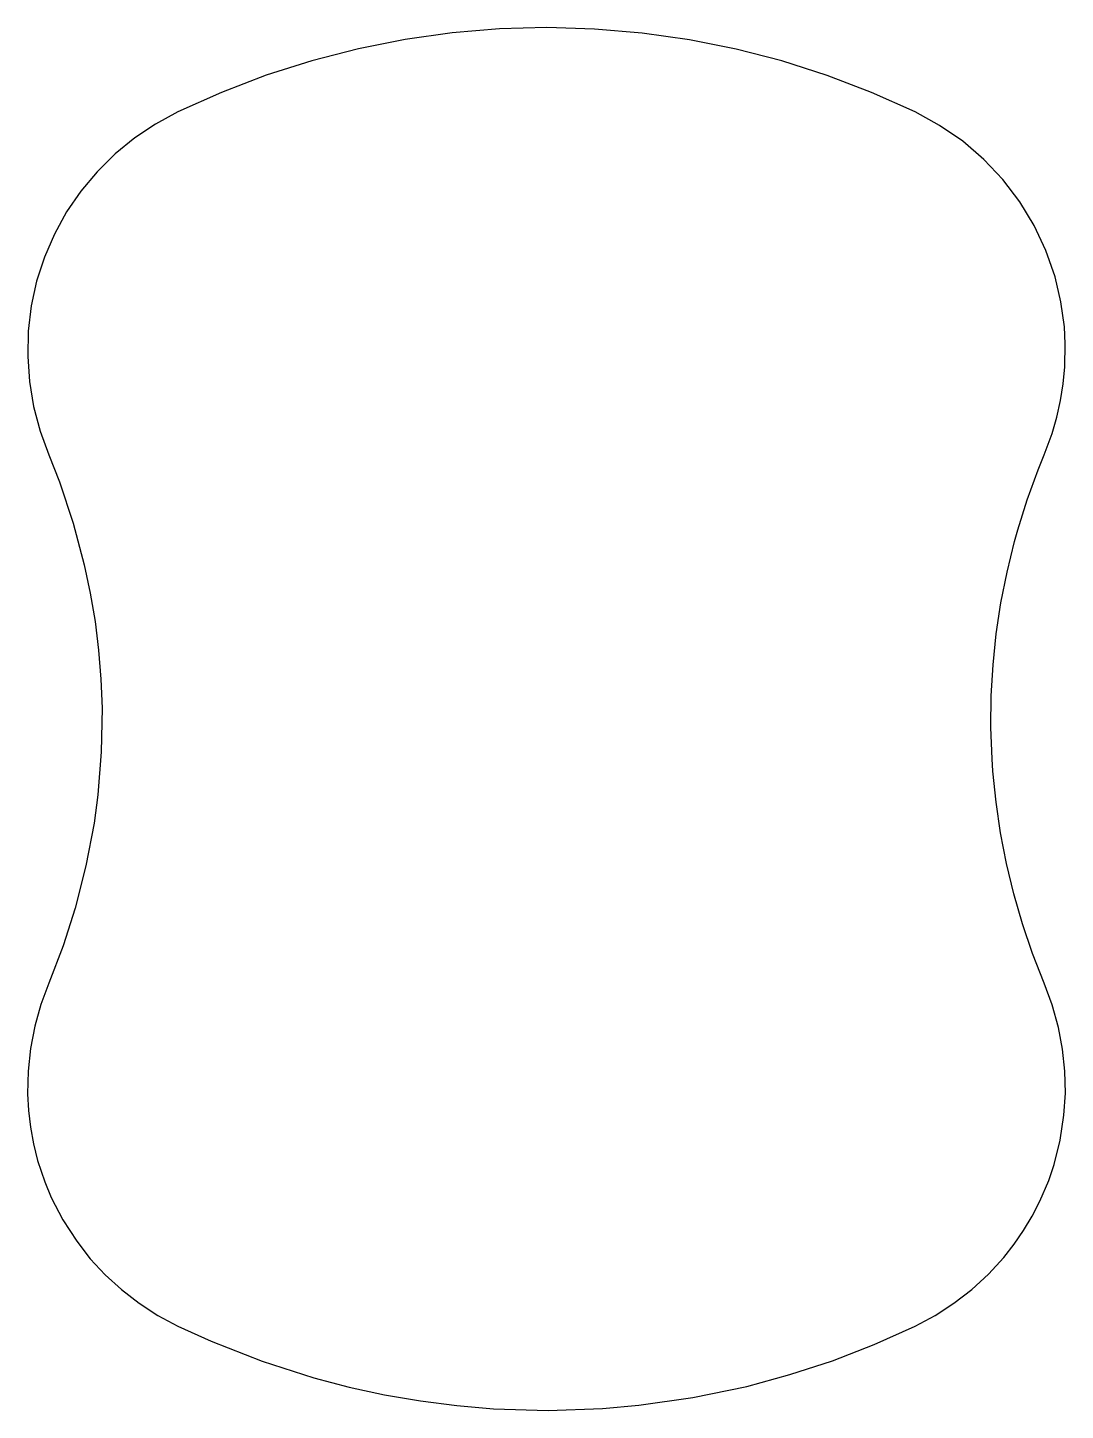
# Model space of a CAD drawing. Header units: metres. Extents: x -58 to 58, y -77 to 77.
import ezdxf

# ---------------------------------------------------------------- set-up
doc = ezdxf.new("R2010")
doc.units = ezdxf.units.M

msp = doc.modelspace()

# ---------------------------------------------------------------- linework, layer by layer
for p, q in [((0.03223, 77.0189), (-5.24496, 76.8738)), ((5.33011, 76.8676), (0.03223, 77.0189)), ((-15.7377, 75.6996), (-20.953, 74.6663)), ((-10.5016, 76.4342), (-15.7377, 75.6996)), ((-5.24496, 76.8738), (-10.5016, 76.4342)), ((10.6458, 76.4152), (5.33011, 76.8676)), ((15.9082, 75.6664), (10.6458, 76.4152)), ((21.0894, 74.6295), (15.9082, 75.6664)), ((-20.953, 74.6663), (-26.1246, 73.3344)), ((26.1907, 73.3082), (21.0894, 74.6295)), ((-26.1246, 73.3344), (-31.1971, 71.7176)), ((31.2122, 71.7037), (26.1907, 73.3082)), ((-31.1971, 71.7176), (-36.1684, 69.8181)), ((36.1535, 69.8141), (31.2122, 71.7037)), ((-36.1684, 69.8181), (-41.038, 67.6351)), ((41.0133, 67.6351), (36.1535, 69.8141)), ((-43.5174, 66.2925), (-45.8451, 64.7353)), ((-41.038, 67.6351), (-43.5174, 66.2925)), ((43.7442, 66.139), (41.0133, 67.6351)), ((-45.8451, 64.7353), (-48.0207, 62.9629)), ((46.3067, 64.3681), (43.7442, 66.139)), ((48.6518, 62.3568), (46.3067, 64.3681)), ((-48.0207, 62.9629), (-50.0343, 60.976)), ((50.7702, 60.1165), (48.6518, 62.3568)), ((-50.0343, 60.976), (-51.8356, 58.8209)), ((52.6562, 57.6457), (50.7702, 60.1165)), ((-51.8356, 58.8209), (-53.4175, 56.5111)), ((54.2626, 55.001), (52.6562, 57.6457)), ((-53.4175, 56.5111), (-54.778, 54.0455)), ((-54.778, 54.0455), (-55.898, 51.4509)), ((55.5747, 52.2137), (54.2626, 55.001)), ((-55.898, 51.4509), (-56.7553, 48.7821)), ((56.591, 49.2831), (55.5747, 52.2137)), ((57.2472, 46.5034), (56.591, 49.2831)), ((-56.7553, 48.7821), (-57.3536, 46.0414)), ((57.6277, 43.6939), (57.2472, 46.5034)), ((-57.3536, 46.0414), (-57.6887, 43.2329)), ((-57.6887, 43.2329), (-57.754, 40.4216)), ((57.7305, 41.8049), (57.6277, 43.6939)), ((57.6787, 39.2658), (57.7305, 41.8049)), ((-57.754, 40.4216), (-57.5545, 37.6274)), ((57.4977, 37.3668), (57.6787, 39.2658)), ((-57.5545, 37.6274), (-57.0929, 34.8502)), ((57.1992, 35.4956), (57.4977, 37.3668)), ((56.7856, 33.6516), (57.1992, 35.4956)), ((-57.0929, 34.8502), (-56.3714, 32.1126)), ((56.258, 31.8348), (56.7856, 33.6516)), ((-56.3714, 32.1126), (-55.4024, 29.4543)), ((55.3777, 29.4543), (56.258, 31.8348)), ((-55.4024, 29.4543), (-54.2181, 26.4384)), ((54.7048, 27.786), (55.3777, 29.4543)), ((53.4953, 24.4654), (54.7048, 27.786)), ((-54.2181, 26.4384), (-52.6875, 21.8578)), ((52.4392, 21.0986), (53.4953, 24.4654)), ((-52.6875, 21.8578), (-51.4499, 17.2094)), ((52.0778, 19.8047), (52.4392, 21.0986)), ((51.2423, 16.4051), (52.0778, 19.8047)), ((-51.4499, 17.2094), (-50.7881, 14.0728)), ((50.5659, 12.9853), (51.2423, 16.4051)), ((-50.7881, 14.0728), (-50.2581, 10.9055)), ((50.048, 9.54663), (50.5659, 12.9853)), ((-50.2581, 10.9055), (-49.8616, 7.70743)), ((49.6889, 6.0898), (50.048, 9.54663)), ((-49.8616, 7.70743), (-49.6011, 4.47777)), ((49.4896, 2.6153), (49.6889, 6.0898)), ((-49.6011, 4.47777), (-49.48, 1.24026)), ((49.4516, -0.87665), (49.4896, 2.6153)), ((-49.48, 1.24026), (-49.5589, -3.58672)), ((49.5772, -4.38602), (49.4516, -0.87665)), ((-49.5589, -3.58672), (-49.9453, -8.37927)), ((49.6699, -5.74368), (49.5772, -4.38602)), ((50.0169, -9.19405), (49.6699, -5.74368)), ((-49.9453, -8.37927), (-50.372, -11.5554)), ((50.5211, -12.6206), (50.0169, -9.19405)), ((-50.372, -11.5554), (-51.2652, -16.2914)), ((51.1813, -16.0222), (50.5211, -12.6206)), ((-51.2652, -16.2914), (-52.464, -20.9933)), ((51.9969, -19.3975), (51.1813, -16.0222)), ((52.9676, -22.745), (51.9969, -19.3975)), ((-52.464, -20.9933), (-53.8144, -25.2129)), ((54.0942, -26.0628), (52.9676, -22.745)), ((-53.8144, -25.2129), (-55.4024, -29.3491)), ((55.3777, -29.3491), (54.0942, -26.0628)), ((-55.4024, -29.3491), (-56.282, -31.7273)), ((56.2754, -31.7832), (55.3777, -29.3491)), ((-56.282, -31.7273), (-56.9598, -34.1534)), ((56.9657, -34.2847), (56.2754, -31.7832)), ((-56.9598, -34.1534), (-57.4348, -36.6277)), ((57.4224, -36.7114), (56.9657, -34.2847)), ((-57.4348, -36.6277), (-57.7028, -39.1509)), ((57.6781, -39.151), (57.4224, -36.7114)), ((-57.7028, -39.1509), (-57.7559, -41.6681)), ((57.7325, -41.6038), (57.6781, -39.151)), ((-57.7559, -41.6681), (-57.6564, -43.5411)), ((57.582, -44.0697), (57.7325, -41.6038)), ((-57.6564, -43.5411), (-57.4386, -45.4013)), ((57.1597, -46.8508), (57.582, -44.0697)), ((-57.4386, -45.4013), (-57.1014, -47.2489)), ((-57.1014, -47.2489), (-56.6429, -49.0833)), ((56.4781, -49.5598), (57.1597, -46.8508)), ((-56.6429, -49.0833), (-55.8491, -51.475)), ((55.8806, -51.326), (56.4781, -49.5598)), ((-55.8491, -51.475), (-55.1253, -53.2066)), ((54.9029, -53.6306), (55.8806, -51.326)), ((-55.1253, -53.2066), (-53.8361, -55.7053)), ((54.0416, -55.2999), (54.9029, -53.6306)), ((53.0815, -56.8996), (54.0416, -55.2999)), ((-53.8361, -55.7053), (-52.3005, -58.0847)), ((52.0241, -58.4307), (53.0815, -56.8996)), ((-52.3005, -58.0847), (-50.781, -60.0278)), ((50.8699, -59.8936), (52.0241, -58.4307)), ((-50.781, -60.0278), (-49.1161, -61.8244)), ((49.1788, -61.7371), (50.8699, -59.8936)), ((-49.1161, -61.8244), (-47.3081, -63.4765)), ((47.321, -63.4447), (49.1788, -61.7371)), ((-47.3081, -63.4765), (-45.3564, -64.9837)), ((45.3397, -64.978), (47.321, -63.4447)), ((-45.3564, -64.9837), (-43.2501, -66.3468)), ((43.2372, -66.3398), (45.3397, -64.978)), ((-43.2501, -66.3468), (-41.038, -67.5299)), ((-41.038, -67.5299), (-37.3222, -69.2254)), ((36.4605, -69.5808), (41.0133, -67.5299)), ((41.0133, -67.5299), (43.2372, -66.3398)), ((-37.3222, -69.2254), (-31.6587, -71.4494)), ((31.8187, -71.3835), (36.4605, -69.5808)), ((-31.6587, -71.4494), (-25.8891, -73.2967)), ((27.0884, -72.9388), (31.8187, -71.3835)), ((-25.8891, -73.2967), (-21.9842, -74.3203)), ((22.269, -74.2457), (27.0884, -72.9388)), ((-21.9842, -74.3203), (-18.0324, -75.1773)), ((-18.0324, -75.1773), (-14.0334, -75.8664)), ((16.2803, -75.4967), (22.269, -74.2457)), ((-14.0334, -75.8664), (-9.98636, -76.3852)), ((-9.98636, -76.3852), (-5.91245, -76.7291)), ((-5.91245, -76.7291), (0.17642, -76.9135)), ((0.17642, -76.9135), (6.23799, -76.7065)), ((6.23799, -76.7065), (10.264, -76.3526)), ((10.264, -76.3526), (16.2803, -75.4967))]:
    msp.add_line(p, q)

doc.saveas('drawing.dxf')
